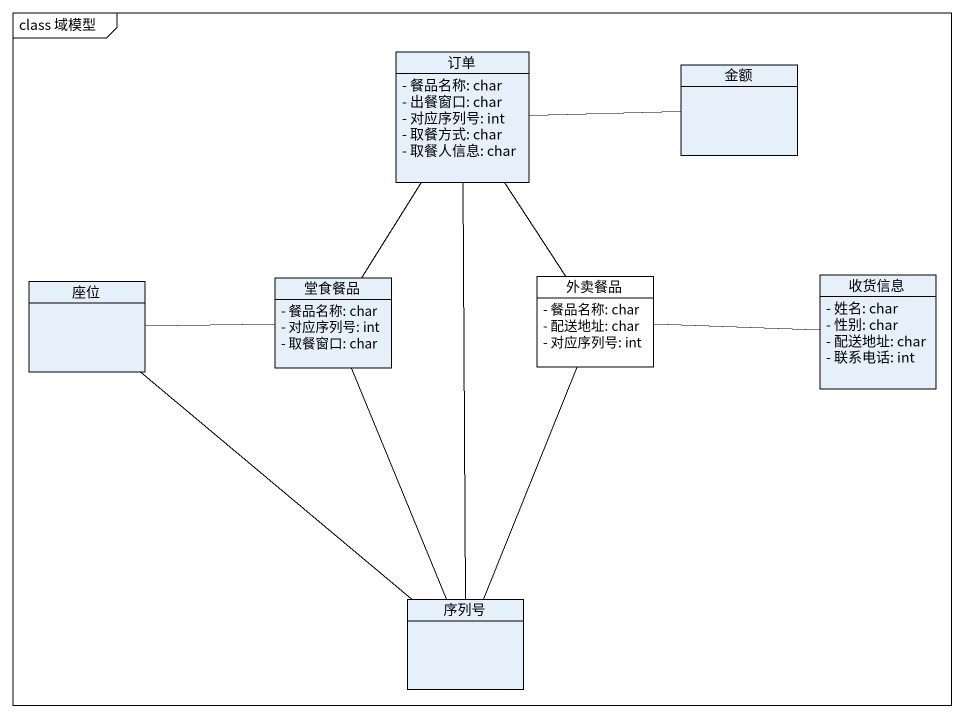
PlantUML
@startuml
mainframe class 域模型
hide circle
hide empty members
skinparam classAttributeIconSize 0
class 订单 {
  - 餐品名称: char
  - 出餐窗口: char
  - 对应序列号: int
  - 取餐方式: char
  - 取餐人信息: char
}
class 金额
class 座位
class 堂食餐品 {
  - 餐品名称: char
  - 对应序列号: int
  - 取餐窗口: char
}
class 外卖餐品 #FFFFFF {
  - 餐品名称: char
  - 配送地址: char
  - 对应序列号: int
}
class 收货信息 {
  - 姓名: char
  - 性别: char
  - 配送地址: char
  - 联系电话: int
}
class 序列号
订单 -- 序列号
金额 -left- 订单
座位 -right- 堂食餐品
堂食餐品 -up- 订单
外卖餐品 -up- 订单
外卖餐品 -right- 收货信息
序列号 -up- 座位
序列号 -up- 堂食餐品
序列号 -up- 外卖餐品
@enduml
